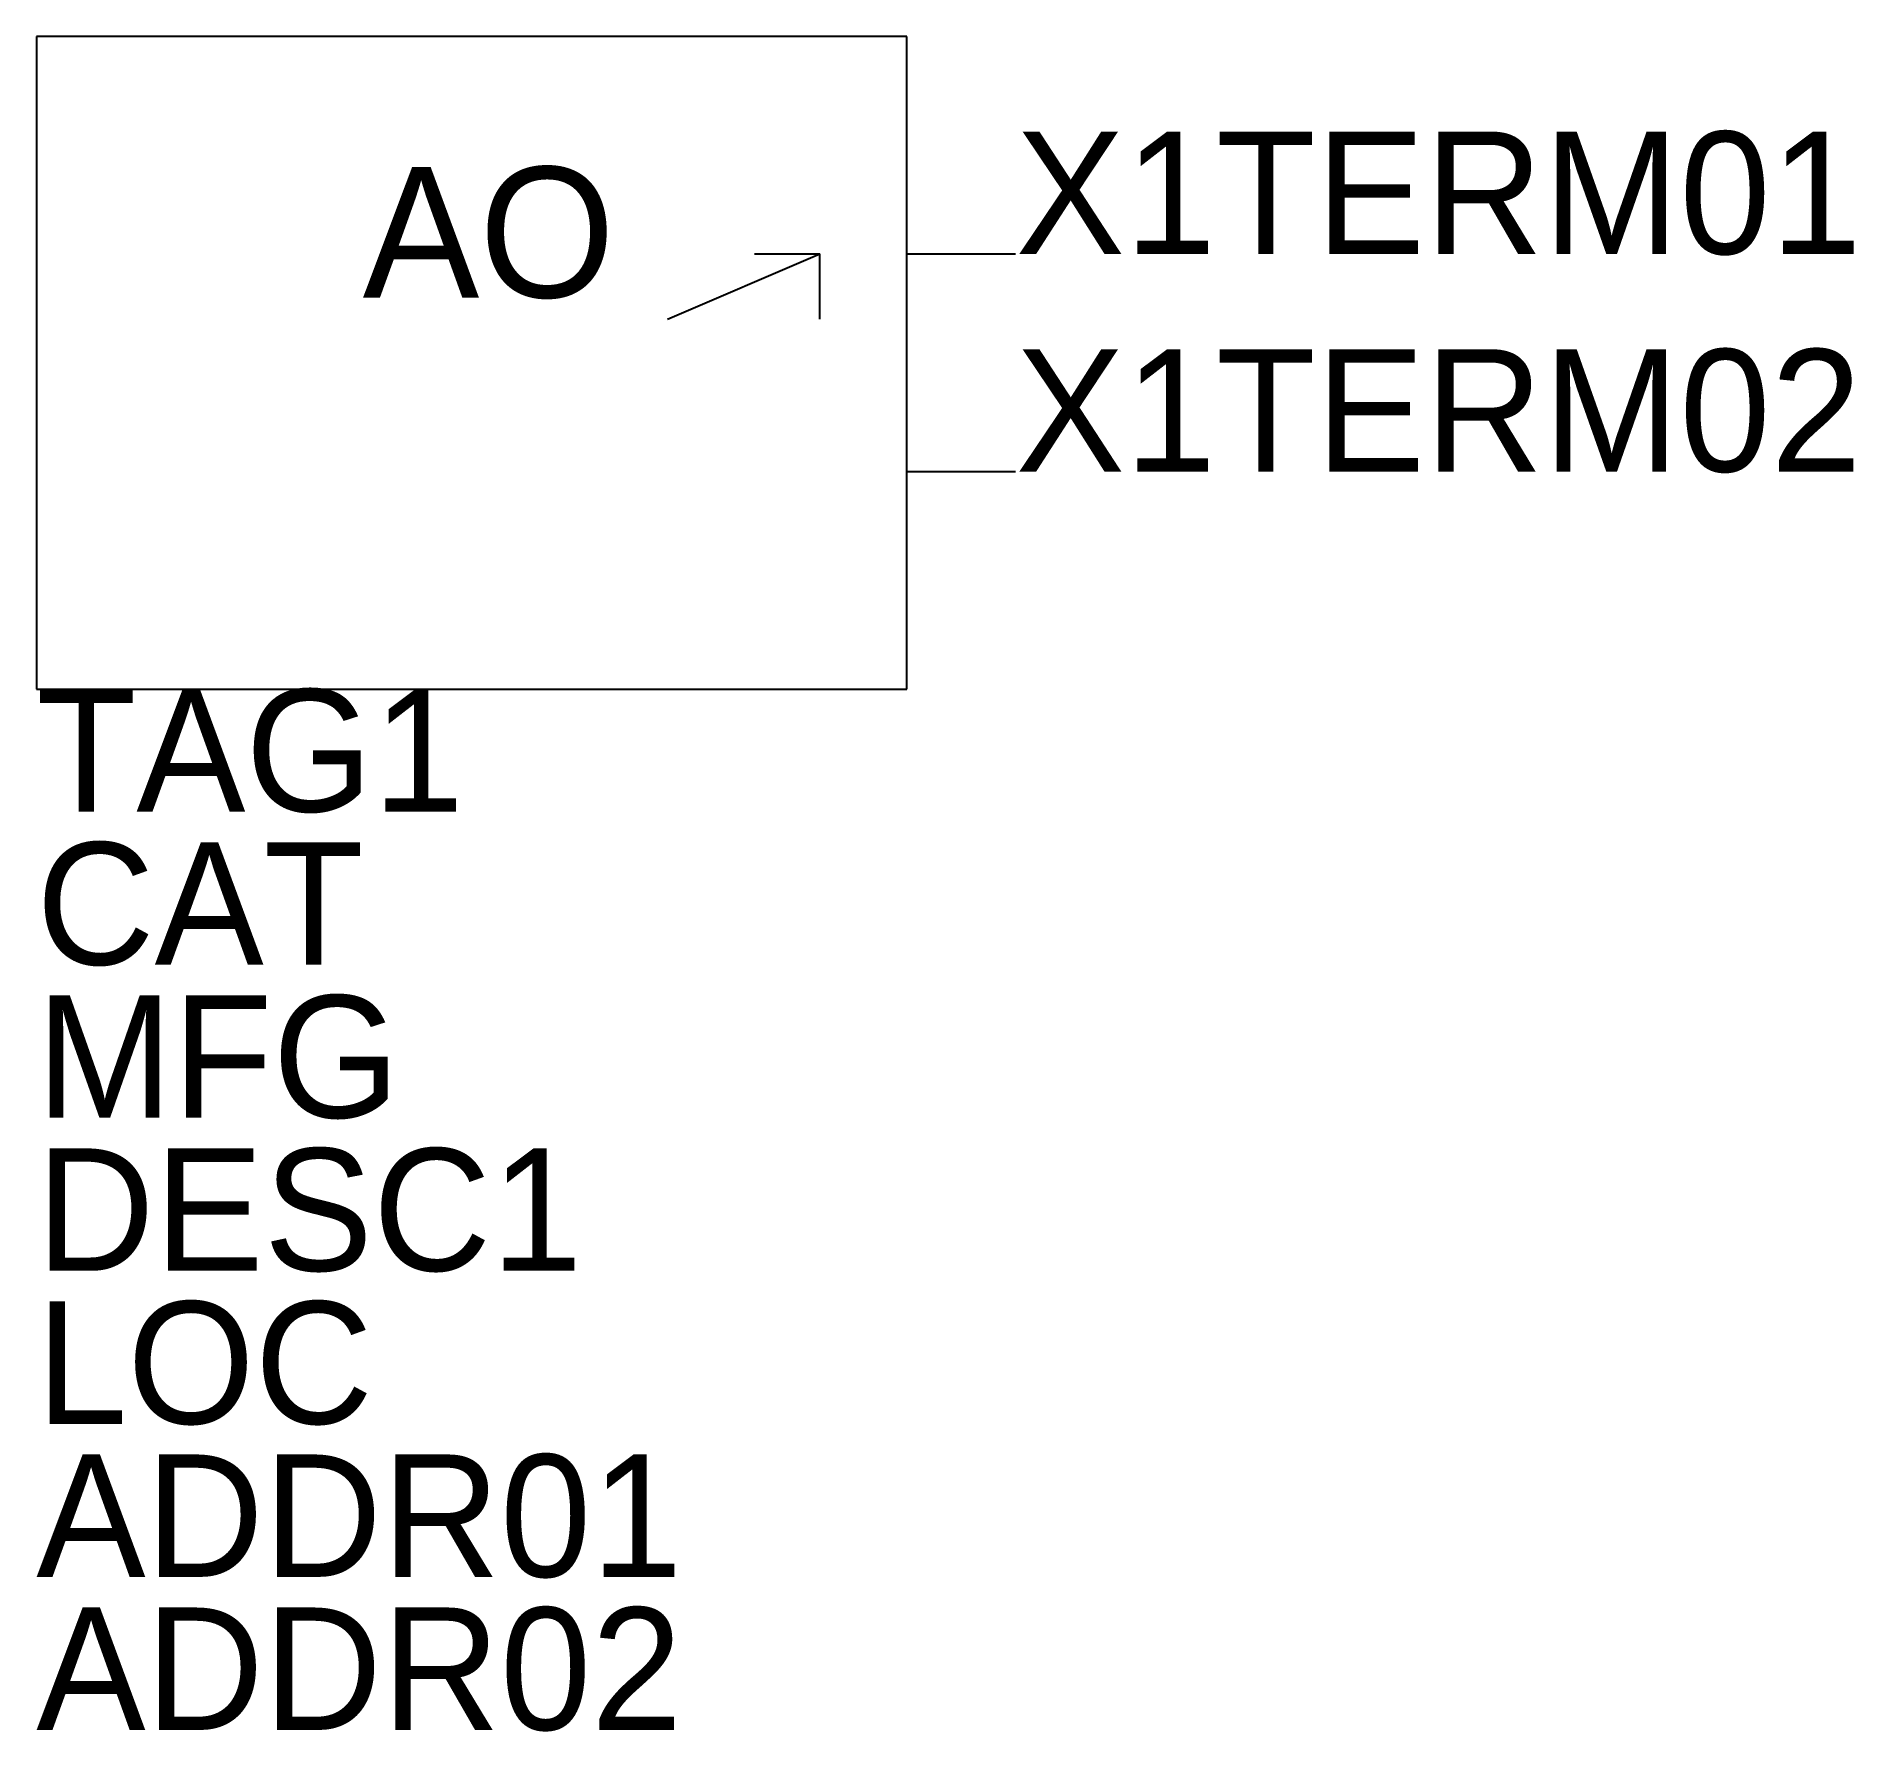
# Model space of a CAD drawing. Extents: x -0.4 to 1.27, y -1.26 to 0.3.
import ezdxf

# ---------------------------------------------------------------- set-up
doc = ezdxf.new("R2010")
doc.units = 0
doc.layers.get('0').update_dxf_attribs({"linetype": 'CONTINUOUS'})

msp = doc.modelspace()

# ---------------------------------------------------------------- linework, layer by layer
for p, q in [((0.4, 0.3), (-0.4, 0.3)), ((-0.4, 0.3), (-0.4, -0.3)), ((0.4, -0.3), (0.4, 0.3)), ((0.18, 0.04), (0.32, 0.1)), ((0.26, 0.1), (0.32, 0.1)), ((0.32, 0.04), (0.32, 0.1)), ((0.4, 0.1), (0.5, 0.1)), ((0.4, -0.1), (0.5, -0.1)), ((-0.4, -0.3), (0.4, -0.3))]:
    msp.add_line(p, q)

# ---------------------------------------------------------------- texts
at = {"flags": 1}
for tag, p in [('X1TERM01', (0.5, 0.1)), ('X1TERM02', (0.5, -0.1))]:
    msp.add_attdef(tag, p, '', height=0.1125, dxfattribs=at)
for tag, p in [('TAG1', (-0.4, -0.4125)), ('CAT', (-0.4, -0.553125)), ('MFG', (-0.4, -0.69375)), ('DESC1', (-0.4, -0.834375)), ('LOC', (-0.4, -0.975)), ('ADDR01', (-0.4, -1.115625)), ('ADDR02', (-0.4, -1.25625))]:
    msp.add_attdef(tag, p, '', height=0.1125)
at = {"layer": '0.0'}
msp.add_text('AO', height=0.12, dxfattribs=at).set_placement((-0.1, 0.06))

doc.saveas('drawing.dxf')
